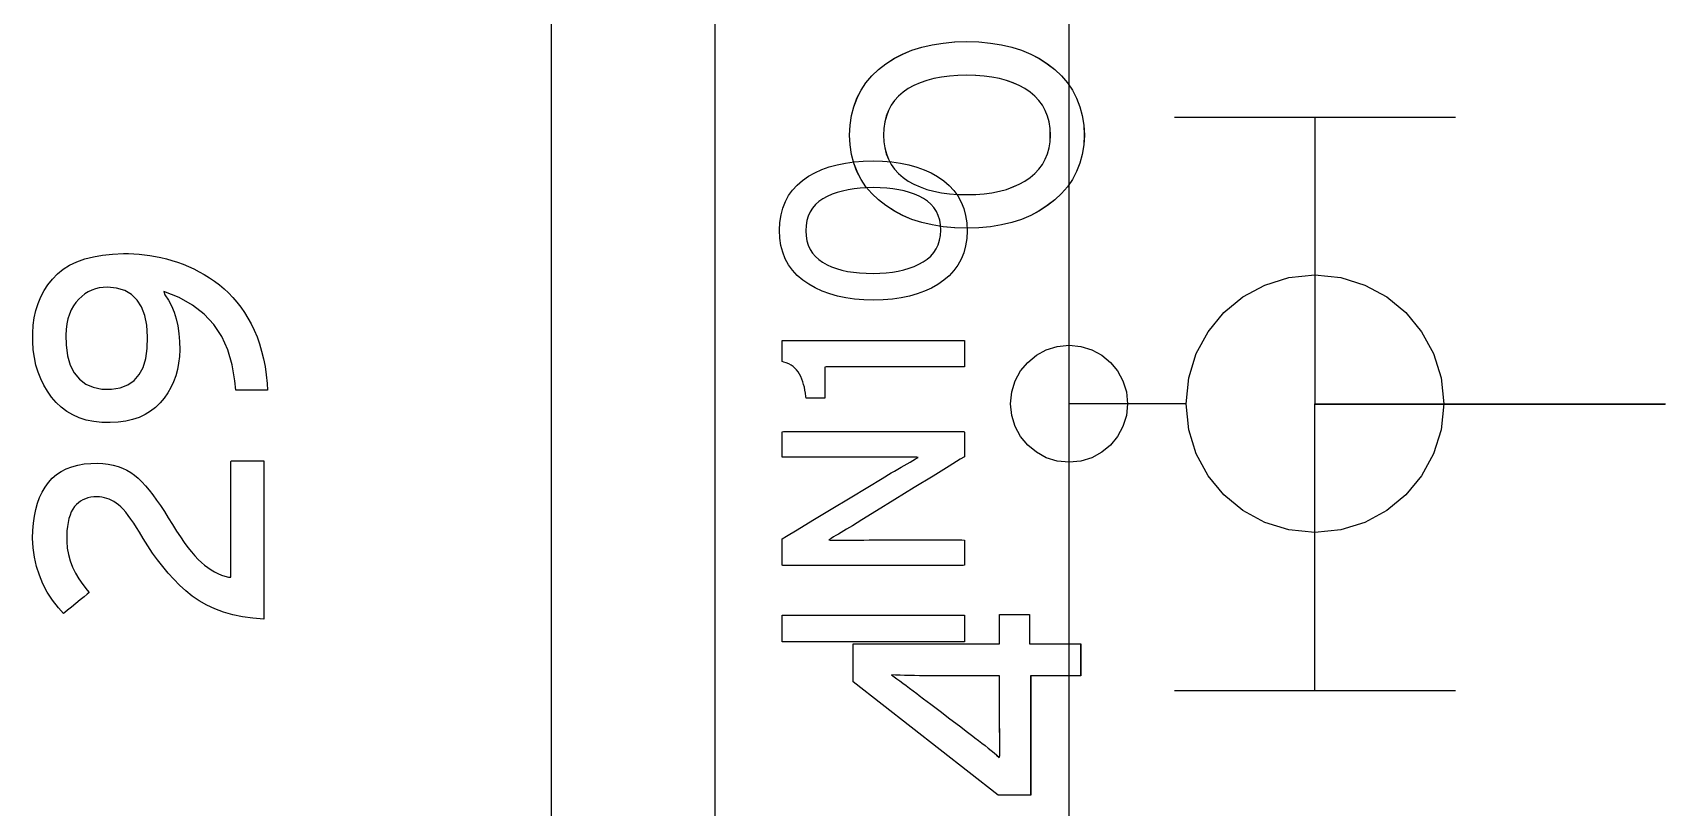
# Model space of a CAD drawing. Extents: x 1 to 47.7, y 0.2 to 35.
# Drawn here: x 36.007 to 36.704, y 12.067 to 12.398 of the extents above; entities that cross this region are included whole.
import ezdxf

# ---------------------------------------------------------------- set-up
doc = ezdxf.new("R2010")
doc.units = 0
doc.header["$MEASUREMENT"] = 0
for name, color, linetype in [('7_2___8__INDEPENDENT_INPUT', 7, 'CONTINUOUS'), ('7_3___8__OPTOISO_INDEPENDE', 7, 'CONTINUOUS'), ('7_4___24__OPTOISO_INDEPEND', 7, 'CONTINUOUS'), ('7_5___8__INDEPENDENT_INPUT', 7, 'CONTINUOUS'), ('7_6____8__INDEPENDENT_INPU', 7, 'CONTINUOUS'), ('7_7____8__OPTOISO_INDEPEND', 7, 'CONTINUOUS'), ('7_8____8__OPTOISO_INDEPEND', 7, 'CONTINUOUS'), ('8_0_____DWG', 7, 'CONTINUOUS')]:
    doc.layers.add(name, color=color, linetype=linetype)

msp = doc.modelspace()

# ---------------------------------------------------------------- linework, layer by layer
at = {"layer": '7_2___8__INDEPENDENT_INPUT'}
for points in [[(36.55459, 12.1168), (36.55459, 12.2393), (36.70423, 12.2393)], [(36.43271, 12.13676), (36.45455, 12.13676), (36.45455, 12.12307), (36.43319, 12.12307), (36.43319, 12.0721), (36.41928, 12.0721), (36.35737, 12.12061), (36.35737, 12.13676), (36.41989, 12.13676), (36.41989, 12.14924), (36.43271, 12.14924), (36.43271, 12.13676)], [(36.4946, 12.1168), (36.61459, 12.1168)]]:
    msp.add_lwpolyline(points, dxfattribs=at)
msp.add_lwpolyline([(36.37373, 12.12347), (36.37485, 12.12268), (36.37605, 12.12183), (36.37731, 12.12092), (36.37863, 12.11996), (36.38002, 12.11893), (36.38147, 12.11785), (36.38299, 12.11672), (36.38457, 12.11552), (36.38558, 12.11475), (36.38745, 12.11334), (36.39058, 12.11096), (36.3945, 12.10799), (36.39873, 12.10478), (36.40279, 12.1017), (36.4062, 12.09912), (36.40847, 12.09739), (36.40939, 12.0967), (36.41091, 12.09554), (36.41237, 12.09441), (36.41376, 12.09331), (36.41509, 12.09223), (36.41635, 12.0912), (36.41754, 12.09019), (36.41867, 12.08921), (36.41974, 12.08826), (36.42003, 12.08911), (36.42003, 12.09072), (36.42002, 12.09239), (36.42001, 12.09413), (36.41999, 12.09593), (36.41997, 12.09779), (36.41995, 12.09972), (36.41992, 12.10171), (36.41989, 12.10324), (36.41989, 12.10442), (36.41989, 12.10677), (36.41989, 12.10989), (36.41989, 12.11338), (36.41989, 12.11684), (36.41989, 12.11987), (36.41989, 12.12208), (36.41989, 12.12306), (36.41907, 12.12307), (36.41637, 12.12307), (36.41232, 12.12307), (36.40751, 12.12307), (36.40249, 12.12307), (36.39783, 12.12307), (36.39411, 12.12307), (36.39189, 12.12307), (36.39047, 12.12309), (36.38808, 12.12312), (36.38578, 12.12316), (36.38356, 12.1232), (36.38142, 12.12325), (36.37937, 12.1233), (36.37741, 12.12335), (36.37552, 12.12341)], close=True, dxfattribs=at)
at = {"layer": '7_3___8__OPTOISO_INDEPENDE'}
for points in [[(36.55459, 12.1168), (36.55459, 12.2393), (36.70423, 12.2393)], [(36.43271, 12.13676), (36.45455, 12.13676), (36.45455, 12.12307), (36.43319, 12.12307), (36.43319, 12.0721), (36.41928, 12.0721), (36.35737, 12.12061), (36.35737, 12.13676), (36.41989, 12.13676), (36.41989, 12.14924), (36.43271, 12.14924), (36.43271, 12.13676)], [(36.4946, 12.1168), (36.61459, 12.1168)]]:
    msp.add_lwpolyline(points, dxfattribs=at)
msp.add_lwpolyline([(36.37373, 12.12347), (36.37485, 12.12268), (36.37605, 12.12183), (36.37731, 12.12092), (36.37863, 12.11996), (36.38002, 12.11893), (36.38147, 12.11785), (36.38299, 12.11672), (36.38457, 12.11552), (36.38558, 12.11475), (36.38745, 12.11334), (36.39058, 12.11096), (36.3945, 12.10799), (36.39873, 12.10478), (36.40279, 12.1017), (36.4062, 12.09912), (36.40847, 12.09739), (36.40939, 12.0967), (36.41091, 12.09554), (36.41237, 12.09441), (36.41376, 12.09331), (36.41509, 12.09223), (36.41635, 12.0912), (36.41754, 12.09019), (36.41867, 12.08921), (36.41974, 12.08826), (36.42003, 12.08911), (36.42003, 12.09072), (36.42002, 12.09239), (36.42001, 12.09413), (36.41999, 12.09593), (36.41997, 12.09779), (36.41995, 12.09972), (36.41992, 12.10171), (36.41989, 12.10324), (36.41989, 12.10442), (36.41989, 12.10677), (36.41989, 12.10989), (36.41989, 12.11338), (36.41989, 12.11684), (36.41989, 12.11987), (36.41989, 12.12208), (36.41989, 12.12306), (36.41907, 12.12307), (36.41637, 12.12307), (36.41232, 12.12307), (36.40751, 12.12307), (36.40249, 12.12307), (36.39783, 12.12307), (36.39411, 12.12307), (36.39189, 12.12307), (36.39047, 12.12309), (36.38808, 12.12312), (36.38578, 12.12316), (36.38356, 12.1232), (36.38142, 12.12325), (36.37937, 12.1233), (36.37741, 12.12335), (36.37552, 12.12341)], close=True, dxfattribs=at)
at = {"layer": '7_4___24__OPTOISO_INDEPEND'}
for points in [[(36.49957, 12.23927), (36.44958, 12.23927), (36.4496, 12.53927)], [(36.49957, 11.93928), (36.44958, 11.93928), (36.4496, 12.23927)], [(36.60957, 12.23927), (36.70423, 12.23927)], [(36.40487, 12.13765), (36.32712, 12.13765), (36.32712, 12.14894), (36.40487, 12.14894), (36.40487, 12.13765)]]:
    msp.add_lwpolyline(points, dxfattribs=at)
for points in [[(36.36586, 12.34295), (36.36998, 12.34285), (36.3739, 12.34253), (36.37764, 12.34201), (36.38118, 12.34128), (36.38454, 12.34035), (36.3877, 12.3392), (36.39068, 12.33784), (36.39346, 12.33628), (36.39604, 12.33451), (36.39835, 12.33253), (36.40035, 12.33035), (36.40206, 12.32798), (36.40347, 12.32541), (36.40458, 12.32264), (36.40539, 12.31967), (36.4059, 12.3165), (36.40611, 12.31314), (36.4059, 12.30981), (36.4054, 12.30668), (36.40459, 12.30374), (36.4035, 12.301), (36.4021, 12.29845), (36.40041, 12.2961), (36.39842, 12.29394), (36.39614, 12.29198), (36.39359, 12.29021), (36.39085, 12.28865), (36.38791, 12.28729), (36.38477, 12.28615), (36.38143, 12.28521), (36.37789, 12.28448), (36.37415, 12.28396), (36.37021, 12.28365), (36.36608, 12.28354), (36.36194, 12.28365), (36.35801, 12.28397), (36.35426, 12.28449), (36.35071, 12.28523), (36.34735, 12.28618), (36.34418, 12.28734), (36.34121, 12.28872), (36.33842, 12.2903), (36.33583, 12.29209), (36.33352, 12.29407), (36.33151, 12.29625), (36.32981, 12.29862), (36.32841, 12.30118), (36.32732, 12.30394), (36.32653, 12.30688), (36.32605, 12.31002), (36.32587, 12.31335), (36.32607, 12.31672), (36.32657, 12.31988), (36.32736, 12.32284), (36.32845, 12.32559), (36.32983, 12.32815), (36.33151, 12.33051), (36.33348, 12.33267), (36.33575, 12.33463), (36.3383, 12.33638), (36.34105, 12.33791), (36.344, 12.33925), (36.34714, 12.34038), (36.35049, 12.3413), (36.35404, 12.34202), (36.35778, 12.34254), (36.36172, 12.34285)], [(36.36608, 12.33156), (36.36318, 12.3315), (36.36041, 12.33132), (36.35776, 12.33103), (36.35523, 12.33063), (36.35283, 12.3301), (36.35054, 12.32946), (36.34838, 12.32871), (36.34634, 12.32783), (36.34444, 12.32683), (36.34275, 12.32566), (36.34129, 12.32433), (36.34005, 12.32285), (36.33903, 12.32122), (36.33823, 12.31943), (36.33765, 12.31749), (36.33729, 12.31539), (36.33716, 12.31314), (36.33729, 12.31092), (36.33764, 12.30886), (36.33821, 12.30695), (36.339, 12.30519), (36.34001, 12.30358), (36.34124, 12.30212), (36.34268, 12.30082), (36.34434, 12.29966), (36.34621, 12.29865), (36.3482, 12.29775), (36.35033, 12.29698), (36.35259, 12.29634), (36.35498, 12.29581), (36.3575, 12.29541), (36.36016, 12.29513), (36.36294, 12.29497), (36.36586, 12.29494), (36.36874, 12.295), (36.37149, 12.29518), (36.37412, 12.29548), (36.37663, 12.29591), (36.37901, 12.29646), (36.38126, 12.29713), (36.38339, 12.29793), (36.3854, 12.29885), (36.38731, 12.29988), (36.38905, 12.30105), (36.39057, 12.30236), (36.39185, 12.30382), (36.3929, 12.30543), (36.39373, 12.30719), (36.39432, 12.30909), (36.39469, 12.31115), (36.39483, 12.31335), (36.39469, 12.3156), (36.39433, 12.31769), (36.39374, 12.31963), (36.39292, 12.32141), (36.39188, 12.32303), (36.39062, 12.32449), (36.38912, 12.3258), (36.3874, 12.32695), (36.38552, 12.32793), (36.38354, 12.32878), (36.38143, 12.32951), (36.37919, 12.33014), (36.37682, 12.33065), (36.37433, 12.33105), (36.37171, 12.33133), (36.36896, 12.3315)], [(36.55455, 12.29429), (36.56564, 12.29317), (36.57596, 12.28997), (36.58531, 12.2849), (36.59345, 12.27818), (36.60017, 12.27004), (36.60524, 12.2607), (36.60845, 12.25037), (36.60957, 12.23927), (36.60845, 12.22819), (36.60524, 12.21787), (36.60017, 12.20853), (36.59345, 12.20039), (36.58531, 12.19368), (36.57596, 12.18861), (36.56564, 12.18541), (36.55455, 12.18429), (36.54347, 12.18541), (36.53315, 12.18861), (36.52381, 12.19368), (36.51568, 12.20039), (36.50896, 12.20853), (36.50389, 12.21787), (36.50068, 12.22819), (36.49957, 12.23927), (36.50068, 12.25037), (36.50389, 12.2607), (36.50896, 12.27004), (36.51568, 12.27818), (36.52381, 12.2849), (36.53315, 12.28997), (36.54347, 12.29317)], [(36.40487, 12.25506), (36.40258, 12.25506), (36.39652, 12.25506), (36.38783, 12.25506), (36.37768, 12.25506), (36.36724, 12.25506), (36.35768, 12.25506), (36.35016, 12.25506), (36.34584, 12.25506), (36.34524, 12.25493), (36.34524, 12.25396), (36.34524, 12.25227), (36.34524, 12.25013), (36.34524, 12.2478), (36.34524, 12.24553), (36.34524, 12.24358), (36.34524, 12.24222), (36.34524, 12.24171), (36.34493, 12.24171), (36.34412, 12.24171), (36.34295, 12.24171), (36.34158, 12.24171), (36.34018, 12.24171), (36.33889, 12.24171), (36.33787, 12.24171), (36.33729, 12.24171), (36.33716, 12.2424), (36.337, 12.24375), (36.3368, 12.24505), (36.33654, 12.24631), (36.33622, 12.24752), (36.33586, 12.24869), (36.33544, 12.2498), (36.33497, 12.25087), (36.33445, 12.2519), (36.33388, 12.25285), (36.33324, 12.25371), (36.33252, 12.25449), (36.33172, 12.25518), (36.33084, 12.25578), (36.32988, 12.2563), (36.32883, 12.25673), (36.32771, 12.25708), (36.32712, 12.25731), (36.32712, 12.25797), (36.32712, 12.25912), (36.32712, 12.26058), (36.32712, 12.26218), (36.32712, 12.26374), (36.32712, 12.26507), (36.32712, 12.26599), (36.32712, 12.26634), (36.3301, 12.26634), (36.33801, 12.26634), (36.34934, 12.26634), (36.36257, 12.26634), (36.37618, 12.26634), (36.38865, 12.26634), (36.39846, 12.26634), (36.40409, 12.26634), (36.40487, 12.26623), (36.40487, 12.26541), (36.40487, 12.26399), (36.40487, 12.26218), (36.40487, 12.2602), (36.40487, 12.25828), (36.40487, 12.25664), (36.40487, 12.25549)], [(36.44958, 12.26429), (36.45462, 12.26378), (36.45932, 12.26232), (36.46356, 12.26001), (36.46726, 12.25696), (36.47031, 12.25326), (36.47262, 12.24902), (36.47407, 12.24433), (36.47458, 12.2393), (36.47407, 12.23425), (36.47262, 12.22956), (36.47031, 12.22531), (36.46726, 12.22161), (36.46356, 12.21856), (36.45932, 12.21625), (36.45462, 12.2148), (36.44958, 12.21429), (36.44455, 12.2148), (36.43985, 12.21625), (36.43561, 12.21856), (36.43191, 12.22161), (36.42886, 12.22531), (36.42655, 12.22956), (36.4251, 12.23425), (36.42459, 12.2393), (36.4251, 12.24433), (36.42655, 12.24902), (36.42886, 12.25326), (36.43191, 12.25696), (36.43561, 12.26001), (36.43985, 12.26232), (36.44455, 12.26378)], [(36.40487, 12.21665), (36.40309, 12.21555), (36.39834, 12.21263), (36.39151, 12.20842), (36.38348, 12.20348), (36.37513, 12.19834), (36.36735, 12.19355), (36.36102, 12.18966), (36.35704, 12.1872), (36.35575, 12.18642), (36.35453, 12.18569), (36.35335, 12.18498), (36.3522, 12.18429), (36.35108, 12.18363), (36.35, 12.183), (36.34895, 12.18239), (36.34794, 12.1818), (36.34697, 12.18124), (36.3476, 12.181), (36.34947, 12.18101), (36.35139, 12.18101), (36.35338, 12.18102), (36.35543, 12.18103), (36.35754, 12.18104), (36.35971, 12.18106), (36.36194, 12.18108), (36.36422, 12.18111), (36.36565, 12.18111), (36.36927, 12.18111), (36.37471, 12.18111), (36.38126, 12.18111), (36.38817, 12.18111), (36.39471, 12.18111), (36.40015, 12.18111), (36.40377, 12.18111), (36.40487, 12.1811), (36.40487, 12.1806), (36.40487, 12.17945), (36.40487, 12.17786), (36.40487, 12.17604), (36.40487, 12.17417), (36.40487, 12.17245), (36.40487, 12.17109), (36.40487, 12.17029), (36.40432, 12.17015), (36.39928, 12.17015), (36.39012, 12.17015), (36.37823, 12.17015), (36.36504, 12.17015), (36.35194, 12.17015), (36.34036, 12.17015), (36.3317, 12.17015), (36.32737, 12.17015), (36.32712, 12.17037), (36.32712, 12.17131), (36.32712, 12.17281), (36.32712, 12.17465), (36.32712, 12.17662), (36.32712, 12.17851), (36.32712, 12.18013), (36.32712, 12.18125), (36.32712, 12.18167), (36.32885, 12.18271), (36.33347, 12.1855), (36.34012, 12.18951), (36.34794, 12.19422), (36.35606, 12.19912), (36.36364, 12.20369), (36.36979, 12.2074), (36.37368, 12.20974), (36.375, 12.21053), (36.37644, 12.21137), (36.37783, 12.21218), (36.37918, 12.21295), (36.38047, 12.21369), (36.38171, 12.2144), (36.3829, 12.21506), (36.38405, 12.2157), (36.38514, 12.21629), (36.38452, 12.21653), (36.38259, 12.21651), (36.38061, 12.21649), (36.37857, 12.21647), (36.37648, 12.21646), (36.37434, 12.21645), (36.37214, 12.21644), (36.36988, 12.21643), (36.36758, 12.21643), (36.36615, 12.21643), (36.36255, 12.21643), (36.35713, 12.21643), (36.35062, 12.21643), (36.34374, 12.21643), (36.33723, 12.21643), (36.33181, 12.21643), (36.32821, 12.21643), (36.32712, 12.21644), (36.32712, 12.21695), (36.32712, 12.21809), (36.32712, 12.21968), (36.32712, 12.22151), (36.32712, 12.22338), (36.32712, 12.22509), (36.32712, 12.22645), (36.32712, 12.22725), (36.32767, 12.22739), (36.3327, 12.22739), (36.34187, 12.22739), (36.35376, 12.22739), (36.36695, 12.22739), (36.38004, 12.22739), (36.39163, 12.22739), (36.40029, 12.22739), (36.40462, 12.22739), (36.40487, 12.22719), (36.40487, 12.22631), (36.40487, 12.22491), (36.40487, 12.2232), (36.40487, 12.22136), (36.40487, 12.21959), (36.40487, 12.21809), (36.40487, 12.21704)]]:
    msp.add_lwpolyline(points, close=True, dxfattribs=at)
at = {"layer": '7_5___8__INDEPENDENT_INPUT'}
for points in [[(36.40591, 12.39392), (36.41109, 12.39375), (36.41601, 12.39329), (36.42068, 12.39254), (36.42511, 12.3915), (36.42928, 12.39018), (36.43321, 12.38856), (36.43688, 12.38666), (36.4403, 12.38448), (36.4435, 12.38199), (36.44638, 12.37925), (36.44889, 12.3763), (36.45103, 12.37312), (36.45279, 12.36973), (36.45417, 12.36612), (36.45519, 12.3623), (36.45583, 12.35825), (36.4561, 12.35399), (36.45583, 12.34976), (36.45519, 12.34574), (36.45417, 12.34195), (36.45279, 12.33839), (36.45103, 12.33504), (36.44889, 12.33192), (36.44638, 12.32902), (36.4435, 12.32634), (36.4403, 12.32386), (36.43688, 12.32161), (36.43321, 12.31967), (36.42928, 12.31801), (36.42511, 12.31666), (36.42068, 12.3156), (36.41601, 12.31483), (36.41109, 12.31436), (36.40591, 12.31418), (36.40073, 12.31436), (36.3958, 12.31483), (36.39111, 12.3156), (36.38667, 12.31666), (36.38247, 12.31801), (36.37851, 12.31967), (36.3748, 12.32161), (36.37134, 12.32386), (36.36814, 12.32634), (36.3653, 12.32902), (36.36283, 12.33192), (36.36073, 12.33504), (36.35901, 12.33839), (36.35765, 12.34195), (36.35666, 12.34574), (36.35604, 12.34976), (36.35579, 12.35399), (36.35604, 12.35825), (36.35666, 12.3623), (36.35765, 12.36612), (36.35901, 12.36973), (36.36073, 12.37312), (36.36283, 12.3763), (36.3653, 12.37925), (36.36814, 12.38199), (36.37134, 12.38448), (36.3748, 12.38666), (36.37851, 12.38856), (36.38247, 12.39018), (36.38667, 12.3915), (36.39111, 12.39254), (36.3958, 12.39329), (36.40073, 12.39375)], [(36.40591, 12.37956), (36.40209, 12.37947), (36.39847, 12.3792), (36.39505, 12.37876), (36.39182, 12.37813), (36.3888, 12.37733), (36.38596, 12.37635), (36.38333, 12.37519), (36.38089, 12.37385), (36.37868, 12.37233), (36.37674, 12.37063), (36.37506, 12.36876), (36.37363, 12.36672), (36.37246, 12.36451), (36.37154, 12.36213), (36.37087, 12.35959), (36.37046, 12.35687), (36.37031, 12.35399), (36.37046, 12.35116), (36.37087, 12.3485), (36.37154, 12.34599), (36.37246, 12.34365), (36.37363, 12.34147), (36.37506, 12.33946), (36.37674, 12.3376), (36.37868, 12.33591), (36.38089, 12.33437), (36.38333, 12.33301), (36.38596, 12.33183), (36.3888, 12.33082), (36.39182, 12.33), (36.39505, 12.32937), (36.39847, 12.32891), (36.40209, 12.32864), (36.40591, 12.32855), (36.40968, 12.32864), (36.41326, 12.32891), (36.41665, 12.32937), (36.41984, 12.33), (36.42284, 12.33082), (36.42564, 12.33183), (36.42825, 12.33301), (36.43067, 12.33437), (36.43292, 12.33591), (36.43495, 12.3376), (36.43671, 12.33946), (36.4382, 12.34147), (36.43942, 12.34365), (36.44037, 12.34599), (36.44104, 12.3485), (36.44145, 12.35116), (36.44158, 12.35399), (36.44145, 12.35687), (36.44104, 12.35959), (36.44037, 12.36213), (36.43942, 12.36451), (36.4382, 12.36672), (36.43671, 12.36876), (36.43495, 12.37063), (36.43292, 12.37233), (36.43067, 12.37385), (36.42825, 12.37519), (36.42564, 12.37635), (36.42284, 12.37733), (36.41984, 12.37813), (36.41665, 12.37876), (36.41326, 12.3792), (36.40968, 12.37947)]]:
    msp.add_lwpolyline(points, close=True, dxfattribs=at)
for points in [[(36.49457, 12.3617), (36.61458, 12.3617)], [(36.55457, 12.3617), (36.55457, 12.2393), (36.70424, 12.2393)]]:
    msp.add_lwpolyline(points, dxfattribs=at)
at = {"layer": '7_6____8__INDEPENDENT_INPU'}
for points in [[(36.55459, 12.1168), (36.55459, 12.2393), (36.70423, 12.2393)], [(36.4327, 12.13676), (36.45454, 12.13676), (36.45454, 12.12307), (36.43317, 12.12307), (36.43317, 12.0721), (36.41927, 12.0721), (36.35735, 12.12061), (36.35735, 12.13676), (36.41988, 12.13676), (36.41988, 12.14924), (36.4327, 12.14924), (36.4327, 12.13676)], [(36.4946, 12.1168), (36.61459, 12.1168)]]:
    msp.add_lwpolyline(points, dxfattribs=at)
msp.add_lwpolyline([(36.37371, 12.12347), (36.37484, 12.12268), (36.37603, 12.12183), (36.37729, 12.12092), (36.37862, 12.11996), (36.38, 12.11893), (36.38146, 12.11785), (36.38297, 12.11672), (36.38456, 12.11552), (36.38557, 12.11475), (36.38744, 12.11334), (36.39057, 12.11096), (36.39449, 12.10799), (36.39872, 12.10478), (36.40278, 12.1017), (36.40618, 12.09912), (36.40846, 12.09739), (36.40938, 12.0967), (36.4109, 12.09554), (36.41235, 12.09441), (36.41375, 12.09331), (36.41507, 12.09223), (36.41633, 12.0912), (36.41753, 12.09019), (36.41866, 12.08921), (36.41972, 12.08826), (36.42002, 12.08911), (36.42001, 12.09072), (36.42, 12.09239), (36.41999, 12.09413), (36.41998, 12.09593), (36.41996, 12.09779), (36.41993, 12.09972), (36.4199, 12.10171), (36.41988, 12.10324), (36.41988, 12.10442), (36.41988, 12.10677), (36.41988, 12.10989), (36.41988, 12.11338), (36.41988, 12.11684), (36.41988, 12.11987), (36.41988, 12.12208), (36.41988, 12.12306), (36.41906, 12.12307), (36.41636, 12.12307), (36.41231, 12.12307), (36.40749, 12.12307), (36.40247, 12.12307), (36.39782, 12.12307), (36.3941, 12.12307), (36.39188, 12.12307), (36.39046, 12.12309), (36.38807, 12.12312), (36.38577, 12.12316), (36.38355, 12.1232), (36.38141, 12.12325), (36.37936, 12.1233), (36.37739, 12.12335), (36.37551, 12.12341)], close=True, dxfattribs=at)
at = {"layer": '7_7____8__OPTOISO_INDEPEND'}
for points in [[(36.55459, 12.1168), (36.55459, 12.2393), (36.70423, 12.2393)], [(36.43271, 12.13676), (36.45455, 12.13676), (36.45455, 12.12307), (36.43319, 12.12307), (36.43319, 12.0721), (36.41928, 12.0721), (36.35737, 12.12061), (36.35737, 12.13676), (36.41989, 12.13676), (36.41989, 12.14924), (36.43271, 12.14924), (36.43271, 12.13676)], [(36.4946, 12.1168), (36.61459, 12.1168)]]:
    msp.add_lwpolyline(points, dxfattribs=at)
msp.add_lwpolyline([(36.37373, 12.12347), (36.37485, 12.12268), (36.37605, 12.12183), (36.37731, 12.12092), (36.37863, 12.11996), (36.38002, 12.11893), (36.38147, 12.11785), (36.38299, 12.11672), (36.38457, 12.11552), (36.38558, 12.11475), (36.38745, 12.11334), (36.39058, 12.11096), (36.3945, 12.10799), (36.39873, 12.10478), (36.40279, 12.1017), (36.4062, 12.09912), (36.40847, 12.09739), (36.40939, 12.0967), (36.41091, 12.09554), (36.41237, 12.09441), (36.41376, 12.09331), (36.41509, 12.09223), (36.41635, 12.0912), (36.41754, 12.09019), (36.41867, 12.08921), (36.41974, 12.08826), (36.42003, 12.08911), (36.42003, 12.09072), (36.42002, 12.09239), (36.42001, 12.09413), (36.41999, 12.09593), (36.41997, 12.09779), (36.41995, 12.09972), (36.41992, 12.10171), (36.41989, 12.10324), (36.41989, 12.10442), (36.41989, 12.10677), (36.41989, 12.10989), (36.41989, 12.11338), (36.41989, 12.11684), (36.41989, 12.11987), (36.41989, 12.12208), (36.41989, 12.12306), (36.41907, 12.12307), (36.41637, 12.12307), (36.41232, 12.12307), (36.40751, 12.12307), (36.40249, 12.12307), (36.39783, 12.12307), (36.39411, 12.12307), (36.39189, 12.12307), (36.39047, 12.12309), (36.38808, 12.12312), (36.38578, 12.12316), (36.38356, 12.1232), (36.38142, 12.12325), (36.37937, 12.1233), (36.37741, 12.12335), (36.37552, 12.12341)], close=True, dxfattribs=at)
at = {"layer": '7_8____8__OPTOISO_INDEPEND'}
for points in [[(36.40594, 12.39392), (36.41111, 12.39375), (36.41604, 12.39329), (36.42071, 12.39254), (36.42513, 12.3915), (36.42931, 12.39018), (36.43323, 12.38856), (36.43691, 12.38666), (36.44033, 12.38448), (36.44353, 12.38199), (36.44641, 12.37925), (36.44892, 12.3763), (36.45105, 12.37312), (36.45281, 12.36973), (36.4542, 12.36612), (36.45521, 12.3623), (36.45585, 12.35825), (36.45612, 12.35399), (36.45585, 12.34976), (36.45521, 12.34574), (36.4542, 12.34195), (36.45281, 12.33839), (36.45105, 12.33504), (36.44892, 12.33192), (36.44641, 12.32902), (36.44353, 12.32634), (36.44033, 12.32386), (36.43691, 12.32161), (36.43323, 12.31967), (36.42931, 12.31801), (36.42513, 12.31666), (36.42071, 12.3156), (36.41604, 12.31483), (36.41111, 12.31436), (36.40594, 12.31418), (36.40076, 12.31436), (36.39583, 12.31483), (36.39114, 12.3156), (36.3867, 12.31666), (36.3825, 12.31801), (36.37854, 12.31967), (36.37483, 12.32161), (36.37137, 12.32386), (36.36817, 12.32634), (36.36533, 12.32902), (36.36286, 12.33192), (36.36076, 12.33504), (36.35903, 12.33839), (36.35768, 12.34195), (36.35669, 12.34574), (36.35607, 12.34976), (36.35582, 12.35399), (36.35607, 12.35825), (36.35669, 12.3623), (36.35768, 12.36612), (36.35903, 12.36973), (36.36076, 12.37312), (36.36286, 12.3763), (36.36533, 12.37925), (36.36817, 12.38199), (36.37137, 12.38448), (36.37483, 12.38666), (36.37854, 12.38856), (36.3825, 12.39018), (36.3867, 12.3915), (36.39114, 12.39254), (36.39583, 12.39329), (36.40076, 12.39375)], [(36.40594, 12.37956), (36.40212, 12.37947), (36.3985, 12.3792), (36.39508, 12.37876), (36.39185, 12.37813), (36.38882, 12.37733), (36.38599, 12.37635), (36.38336, 12.37519), (36.38092, 12.37385), (36.37871, 12.37233), (36.37677, 12.37063), (36.37509, 12.36876), (36.37366, 12.36672), (36.37249, 12.36451), (36.37157, 12.36213), (36.3709, 12.35959), (36.37049, 12.35687), (36.37033, 12.35399), (36.37049, 12.35116), (36.3709, 12.3485), (36.37157, 12.34599), (36.37249, 12.34365), (36.37366, 12.34147), (36.37509, 12.33946), (36.37677, 12.3376), (36.37871, 12.33591), (36.38092, 12.33437), (36.38336, 12.33301), (36.38599, 12.33183), (36.38882, 12.33082), (36.39185, 12.33), (36.39508, 12.32937), (36.3985, 12.32891), (36.40212, 12.32864), (36.40594, 12.32855), (36.40971, 12.32864), (36.41329, 12.32891), (36.41667, 12.32937), (36.41987, 12.33), (36.42286, 12.33082), (36.42567, 12.33183), (36.42828, 12.33301), (36.4307, 12.33437), (36.43295, 12.33591), (36.43498, 12.3376), (36.43674, 12.33946), (36.43823, 12.34147), (36.43945, 12.34365), (36.44039, 12.34599), (36.44107, 12.3485), (36.44147, 12.35116), (36.44161, 12.35399), (36.44147, 12.35687), (36.44107, 12.35959), (36.44039, 12.36213), (36.43945, 12.36451), (36.43823, 12.36672), (36.43674, 12.36876), (36.43498, 12.37063), (36.43295, 12.37233), (36.4307, 12.37385), (36.42828, 12.37519), (36.42567, 12.37635), (36.42286, 12.37733), (36.41987, 12.37813), (36.41667, 12.37876), (36.41329, 12.3792), (36.40971, 12.37947)]]:
    msp.add_lwpolyline(points, close=True, dxfattribs=at)
for points in [[(36.49459, 12.3617), (36.6146, 12.3617)], [(36.55459, 12.3617), (36.55459, 12.23914), (36.70423, 12.23914)]]:
    msp.add_lwpolyline(points, dxfattribs=at)
at = {"layer": '8_0_____DWG'}
for points in [[(36.22843, 13.94184), (36.22843, 13.75805), (36.22843, 13.57284), (36.22843, 13.3863), (36.22843, 13.19851), (36.22843, 13.00958), (36.22843, 12.8196), (36.22843, 12.62867), (36.22843, 12.43688), (36.22843, 12.24433), (36.22843, 12.05111), (36.22843, 11.66305), (36.22843, 11.27346), (36.22843, 10.88312), (36.22843, 10.49277)], [(36.29846, 10.49277), (36.29846, 10.88312), (36.29846, 11.27346), (36.29846, 11.66305), (36.29846, 12.05111), (36.29846, 12.24433), (36.29846, 12.43688), (36.29846, 12.62867), (36.29846, 12.8196), (36.29846, 13.00958), (36.29846, 13.19851), (36.29846, 13.3863), (36.29846, 13.57284), (36.29846, 13.75805), (36.29846, 13.94184)]]:
    msp.add_lwpolyline(points, dxfattribs=at)
for points in [[(36.04572, 12.3034), (36.04795, 12.30336), (36.05019, 12.30326), (36.05246, 12.30308), (36.05474, 12.30283), (36.05705, 12.30251), (36.05937, 12.30212), (36.06172, 12.30166), (36.06408, 12.30112), (36.06647, 12.3005), (36.06884, 12.29973), (36.07119, 12.29887), (36.0735, 12.2979), (36.07579, 12.29684), (36.07804, 12.29567), (36.08026, 12.29441), (36.08246, 12.29304), (36.08462, 12.29158), (36.08673, 12.29003), (36.08874, 12.28838), (36.09066, 12.28661), (36.09249, 12.28471), (36.09423, 12.28268), (36.09589, 12.28053), (36.09745, 12.27825), (36.09893, 12.27585), (36.10032, 12.27333), (36.10163, 12.27064), (36.10281, 12.26782), (36.10386, 12.26485), (36.10477, 12.26175), (36.10555, 12.2585), (36.1062, 12.25512), (36.1067, 12.2516), (36.10708, 12.24793), (36.10724, 12.24502), (36.10653, 12.24502), (36.10503, 12.24502), (36.103, 12.24502), (36.1007, 12.24502), (36.09836, 12.24502), (36.09625, 12.24502), (36.09461, 12.24502), (36.09369, 12.24502), (36.0933, 12.24902), (36.09221, 12.25596), (36.09035, 12.26228), (36.08772, 12.26798), (36.08432, 12.27306), (36.08015, 12.27752), (36.07521, 12.28136), (36.06951, 12.28458), (36.06304, 12.28718), (36.06344, 12.28576), (36.06498, 12.28349), (36.0663, 12.28102), (36.06741, 12.27837), (36.06831, 12.27552), (36.06899, 12.27248), (36.06946, 12.26924), (36.06972, 12.26582), (36.06977, 12.2623), (36.06964, 12.25938), (36.06931, 12.25656), (36.06878, 12.25383), (36.06805, 12.25121), (36.06712, 12.24869), (36.066, 12.24627), (36.06467, 12.24395), (36.06315, 12.24173), (36.06142, 12.23962), (36.05949, 12.23772), (36.05735, 12.23606), (36.055, 12.23465), (36.05244, 12.23347), (36.04967, 12.23254), (36.0467, 12.23185), (36.04352, 12.23141), (36.04013, 12.2312), (36.03654, 12.23129), (36.03311, 12.23167), (36.02989, 12.23233), (36.02689, 12.23327), (36.02409, 12.23449), (36.02151, 12.23599), (36.01914, 12.23776), (36.01698, 12.23982), (36.01503, 12.24214), (36.01327, 12.24458), (36.01173, 12.24717), (36.0104, 12.2499), (36.00929, 12.25279), (36.00839, 12.25582), (36.00772, 12.259), (36.00726, 12.26233), (36.00701, 12.2658), (36.00699, 12.26936), (36.0072, 12.27276), (36.00765, 12.27602), (36.00834, 12.27913), (36.00927, 12.28209), (36.01044, 12.2849), (36.01185, 12.28757), (36.01349, 12.29009), (36.01538, 12.29246), (36.01754, 12.29469), (36.02, 12.29667), (36.02277, 12.2984), (36.02584, 12.29988), (36.02921, 12.3011), (36.03289, 12.30206), (36.03686, 12.30276), (36.04114, 12.30321)], [(36.03891, 12.28904), (36.03714, 12.28896), (36.03543, 12.28872), (36.03379, 12.28832), (36.03222, 12.28776), (36.03072, 12.28704), (36.02929, 12.28615), (36.02793, 12.28511), (36.02663, 12.28391), (36.02542, 12.28255), (36.02435, 12.28102), (36.02344, 12.27934), (36.02267, 12.2775), (36.02205, 12.2755), (36.02158, 12.27333), (36.02127, 12.27101), (36.0211, 12.26852), (36.02123, 12.26439), (36.02189, 12.25975), (36.02306, 12.25576), (36.02474, 12.25242), (36.02694, 12.24973), (36.02964, 12.24769), (36.03285, 12.24629), (36.03657, 12.24555), (36.04068, 12.24549), (36.04441, 12.24611), (36.04762, 12.24736), (36.05031, 12.24922), (36.05249, 12.25171), (36.05415, 12.25482), (36.0553, 12.25855), (36.05593, 12.2629), (36.05606, 12.26788), (36.0557, 12.27276), (36.05484, 12.27699), (36.05346, 12.28059), (36.05157, 12.28356), (36.04918, 12.28588), (36.04627, 12.28757), (36.04285, 12.28862)], [(36.10571, 12.1473), (36.10105, 12.1477), (36.09663, 12.14833), (36.09244, 12.14921), (36.0885, 12.15031), (36.08479, 12.15166), (36.08132, 12.15324), (36.07809, 12.15506), (36.07509, 12.15711), (36.07234, 12.1594), (36.06975, 12.16183), (36.06725, 12.16437), (36.06484, 12.16701), (36.06253, 12.16975), (36.06031, 12.17258), (36.05819, 12.17553), (36.05616, 12.17857), (36.05422, 12.18171), (36.05261, 12.18445), (36.05134, 12.18648), (36.05012, 12.18835), (36.04894, 12.19006), (36.0478, 12.19161), (36.04671, 12.19299), (36.04565, 12.19421), (36.04463, 12.19527), (36.04365, 12.19617), (36.04269, 12.19689), (36.04171, 12.19749), (36.04072, 12.19802), (36.0397, 12.19847), (36.03867, 12.19884), (36.03762, 12.19913), (36.03655, 12.19934), (36.03546, 12.19947), (36.03436, 12.19952), (36.03305, 12.19948), (36.03179, 12.19933), (36.03059, 12.19908), (36.02947, 12.19872), (36.02841, 12.19825), (36.02742, 12.19769), (36.02649, 12.19701), (36.02564, 12.19623), (36.02486, 12.19534), (36.02412, 12.19428), (36.02348, 12.19308), (36.02293, 12.19173), (36.02246, 12.19025), (36.02209, 12.18862), (36.0218, 12.18686), (36.02161, 12.18495), (36.0215, 12.1829), (36.02152, 12.18049), (36.02178, 12.17764), (36.02227, 12.17487), (36.02301, 12.17217), (36.02399, 12.16954), (36.0252, 12.16699), (36.02665, 12.1645), (36.02834, 12.16209), (36.03026, 12.15975), (36.03107, 12.15863), (36.03028, 12.15798), (36.02893, 12.15689), (36.02722, 12.1555), (36.02535, 12.15397), (36.02351, 12.15248), (36.0219, 12.15117), (36.02071, 12.1502), (36.02015, 12.14974), (36.01794, 12.1522), (36.01543, 12.15548), (36.01324, 12.15889), (36.01137, 12.16242), (36.00984, 12.16607), (36.00863, 12.16984), (36.00775, 12.17374), (36.0072, 12.17776), (36.00697, 12.1819), (36.00705, 12.18521), (36.0073, 12.18836), (36.00772, 12.19134), (36.0083, 12.19415), (36.00904, 12.19679), (36.00995, 12.19927), (36.01103, 12.20158), (36.01227, 12.20373), (36.01369, 12.2057), (36.01533, 12.20748), (36.01716, 12.20903), (36.01916, 12.21038), (36.02134, 12.2115), (36.02369, 12.21241), (36.02623, 12.2131), (36.02894, 12.21357), (36.03183, 12.21383), (36.0346, 12.21387), (36.03698, 12.21373), (36.03924, 12.21345), (36.04139, 12.21303), (36.04343, 12.21246), (36.04537, 12.21176), (36.04719, 12.2109), (36.04891, 12.20991), (36.05051, 12.20877), (36.05204, 12.20745), (36.05358, 12.20593), (36.05514, 12.20425), (36.05671, 12.20239), (36.05831, 12.20037), (36.05992, 12.19817), (36.06156, 12.1958), (36.06321, 12.19327), (36.06489, 12.19056), (36.06666, 12.18766), (36.0684, 12.18493), (36.07007, 12.18241), (36.0717, 12.18009), (36.07327, 12.17797), (36.07479, 12.17606), (36.07625, 12.17435), (36.07765, 12.17284), (36.07901, 12.17154), (36.08038, 12.17037), (36.08177, 12.16932), (36.08319, 12.16836), (36.08463, 12.16752), (36.08608, 12.16678), (36.08756, 12.16615), (36.08906, 12.16562), (36.09058, 12.1652), (36.09161, 12.16518), (36.09161, 12.16807), (36.09161, 12.17367), (36.09161, 12.18108), (36.09161, 12.18943), (36.09161, 12.19783), (36.09161, 12.20539), (36.09161, 12.21124), (36.09161, 12.21447), (36.09177, 12.21484), (36.09278, 12.21484), (36.0945, 12.21484), (36.09668, 12.21484), (36.09906, 12.21484), (36.10141, 12.21484), (36.10346, 12.21484), (36.10497, 12.21484), (36.10569, 12.21484), (36.10571, 12.21335), (36.10571, 12.20765), (36.10571, 12.19883), (36.10571, 12.18808), (36.10571, 12.17659), (36.10571, 12.16557), (36.10571, 12.15622), (36.10571, 12.14973)]]:
    msp.add_lwpolyline(points, close=True, dxfattribs=at)

doc.saveas('drawing.dxf')
